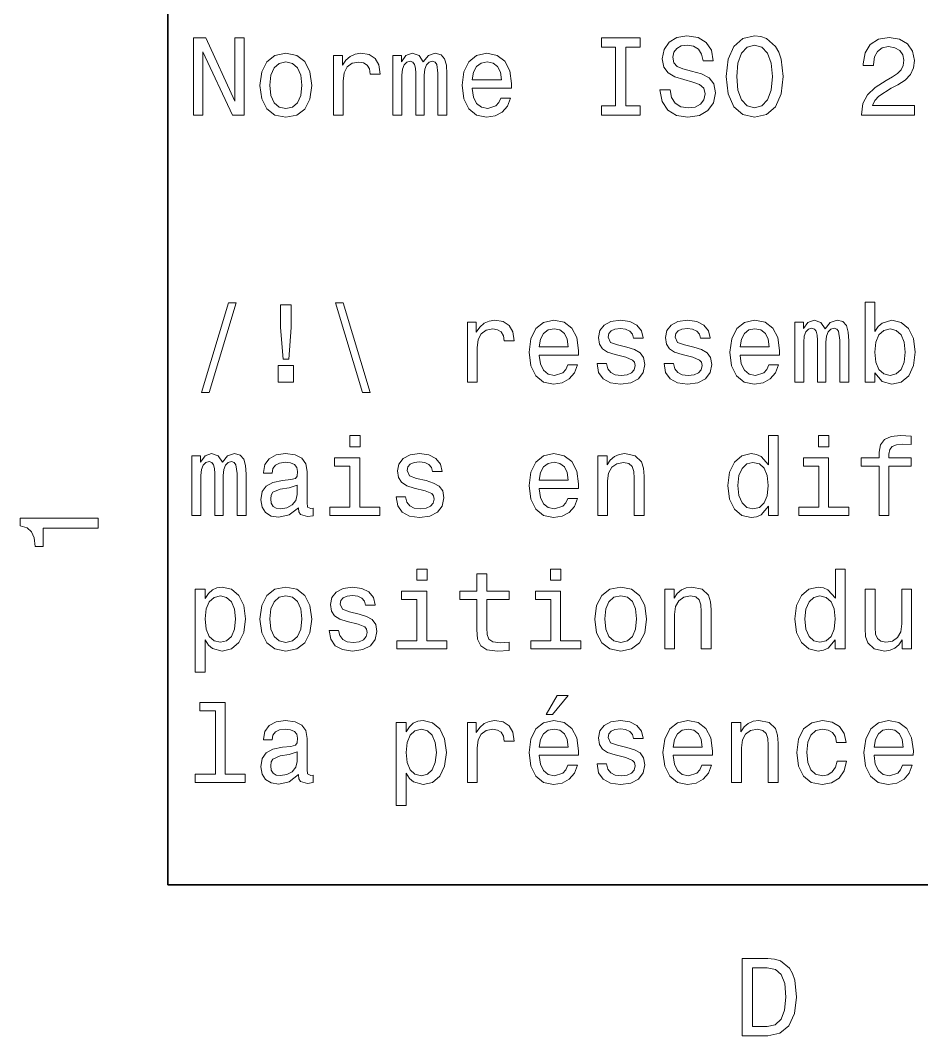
# Model space of a CAD drawing. Extents: x 0 to 297, y 0 to 210.
# Drawn here: x 3.31 to 44.17, y 3.17 to 49.18 of the extents above; entities that cross this region are included whole.
import ezdxf

# ---------------------------------------------------------------- set-up
doc = ezdxf.new("R2010")
doc.units = 0

msp = doc.modelspace()

# ---------------------------------------------------------------- linework, layer by layer
at = {"color": 7, "lineweight": 35}
for p, q in [((10, 200), (10, 10)), ((10, 10), (287, 10))]:
    msp.add_line(p, q, dxfattribs=at)
at = {"color": 7, "lineweight": 13}
for points in [[(11.161933, 44.880249), (11.580521, 44.880249), (11.580521, 47.749847), (12.92202, 44.880249), (13.461645, 44.880249), (13.461645, 48.380249), (13.038013, 48.380249), (13.038013, 45.510651), (11.711645, 48.380249), (11.161933, 48.380249)], [(30.295938, 45.303879), (29.650406, 45.303879), (29.650406, 44.880249), (31.405449, 44.880249), (31.405449, 45.303879), (30.759916, 45.303879), (30.759916, 47.956619), (31.405449, 47.956619), (31.405449, 48.380249), (29.650406, 48.380249), (29.650406, 47.956619), (30.295938, 47.956619)], [(32.76712, 46.035149), (32.308189, 46.035149), (32.40905, 45.500565), (32.661217, 45.107193), (33.049545, 44.870163), (33.574036, 44.784428), (34.093491, 44.86512), (34.481819, 45.087021), (34.728935, 45.435005), (34.819717, 45.893936), (34.744068, 46.307484), (34.532249, 46.574772), (34.189312, 46.751286), (33.730377, 46.882412), (33.337006, 46.978233), (33.079803, 47.089184), (32.933548, 47.250565), (32.888161, 47.502728), (32.933548, 47.729671), (33.064674, 47.901142), (33.266403, 48.017136), (33.543777, 48.057484), (33.826202, 48.00705), (34.048103, 47.870884), (34.194355, 47.643936), (34.264961, 47.3363), (34.723892, 47.3363), (34.723892, 47.346386), (34.643204, 47.82045), (34.406174, 48.173477), (34.032974, 48.395378), (33.528648, 48.471027), (33.07476, 48.395378), (32.721733, 48.183563), (32.494789, 47.855755), (32.414097, 47.432121), (32.47966, 47.053879), (32.671303, 46.796677), (32.973892, 46.625206), (33.38744, 46.494083), (33.79594, 46.378086), (34.103577, 46.267136), (34.290176, 46.105755), (34.35574, 45.843506), (34.295219, 45.576214), (34.138878, 45.374485), (33.901848, 45.248405), (33.594212, 45.208057), (33.251274, 45.263535), (32.989021, 45.424919), (32.822598, 45.687164)], [(35.303864, 46.630249), (35.394642, 45.843506), (35.656891, 45.263535), (36.065392, 44.905464), (36.599976, 44.784428), (37.129513, 44.905464), (37.54306, 45.263535), (37.800262, 45.843506), (37.896084, 46.630249), (37.800262, 47.411949), (37.689312, 47.729671), (37.54306, 47.99192), (37.129513, 48.349991), (36.87735, 48.440769), (36.599976, 48.47607), (36.060349, 48.349991), (35.651848, 47.996964), (35.394642, 47.416992)], [(41.441471, 44.880249), (43.847092, 44.880249), (43.847092, 45.313965), (41.945793, 45.313965), (42.051701, 45.550999), (42.233257, 45.747684), (42.793056, 46.105755), (43.090607, 46.25705), (43.423458, 46.473907), (43.660492, 46.72607), (43.796658, 47.023621), (43.847092, 47.361519), (43.761356, 47.785149), (43.524323, 48.118), (43.161213, 48.329819), (42.692192, 48.405464), (42.208042, 48.319729), (41.839886, 48.082699), (41.602852, 47.704456), (41.522163, 47.205177), (41.522163, 47.134571), (41.981094, 47.134571), (41.981094, 47.174919), (42.026485, 47.517857), (42.162651, 47.77002), (42.379509, 47.9314), (42.666977, 47.986877), (42.959484, 47.936443), (43.176342, 47.810364), (43.317551, 47.613678), (43.367985, 47.366562), (43.33268, 47.134571), (43.236858, 46.937885), (43.075478, 46.766415), (42.853573, 46.61512), (42.556023, 46.453735), (42.06179, 46.141056), (41.713806, 45.808205), (41.507034, 45.404743), (41.441471, 44.895378)], [(35.788017, 46.630249), (35.843491, 47.240479), (36.009918, 47.689327), (36.26712, 47.961662), (36.599976, 48.057484), (36.927784, 47.961662), (37.18499, 47.684284), (37.351418, 47.235435), (37.411934, 46.630249), (37.351418, 46.02002), (37.18499, 45.571171), (36.927784, 45.298836), (36.599976, 45.208057), (36.26712, 45.298836), (36.009918, 45.571171), (35.843491, 46.014977)], [(14.17274, 46.231834), (14.253431, 45.616562), (14.48542, 45.16267), (14.853576, 44.880249), (15.347813, 44.784428), (15.837006, 44.880249), (16.20516, 45.157627), (16.437149, 45.611519), (16.522884, 46.231834), (16.437149, 46.847107), (16.20516, 47.306042), (15.837006, 47.58342), (15.347813, 47.684284), (14.853576, 47.58342), (14.48542, 47.300999), (14.253431, 46.847107)], [(17.506313, 44.880249), (17.950117, 44.880249), (17.950117, 46.42852), (17.995506, 46.80172), (18.131674, 47.069008), (18.353577, 47.230392), (18.651127, 47.28587), (18.873028, 47.250565), (19.039455, 47.1497), (19.14032, 46.978233), (19.175621, 46.746243), (19.62447, 46.746243), (19.56395, 47.154743), (19.397524, 47.44725), (19.120148, 47.623764), (18.741905, 47.684284), (18.484699, 47.643936), (18.262798, 47.543072), (18.066113, 47.371605), (17.909771, 47.139614), (17.909771, 47.588463), (17.506313, 47.588463)], [(20.199398, 44.880249), (20.607899, 44.880249), (20.607899, 46.690769), (20.633114, 46.9631), (20.708763, 47.159786), (20.824757, 47.275784), (20.976055, 47.321171), (21.097092, 47.280827), (21.177784, 47.179962), (21.218128, 47.008492), (21.233259, 46.781548), (21.233259, 44.880249), (21.616545, 44.880249), (21.616545, 46.690769), (21.641762, 46.958057), (21.717409, 47.154743), (21.838448, 47.275784), (21.989742, 47.321171), (22.110781, 47.280827), (22.191471, 47.179962), (22.241905, 46.781548), (22.241905, 44.880249), (22.650406, 44.880249), (22.650406, 46.751286), (22.625191, 47.139614), (22.544498, 47.437164), (22.383114, 47.618721), (22.120867, 47.684284), (21.813231, 47.58342), (21.576199, 47.290913), (21.389599, 47.578377), (21.07692, 47.684284), (20.789455, 47.58342), (20.59277, 47.300999), (20.59277, 47.588463), (20.199398, 47.588463)], [(23.800262, 46.105755), (25.575478, 46.105755), (25.580521, 46.312527), (25.499828, 46.892498), (25.277927, 47.326214), (24.924902, 47.588463), (24.455881, 47.684284), (23.996948, 47.58342), (23.643921, 47.300999), (23.416977, 46.842064), (23.336285, 46.236877), (23.411934, 45.616562), (23.638878, 45.16267), (23.986862, 44.880249), (24.440752, 44.784428), (24.834124, 44.849991), (25.156891, 45.021458), (25.393921, 45.293793), (25.53009, 45.656906), (25.091328, 45.656906), (25.000549, 45.455177), (24.869427, 45.303879), (24.496227, 45.182842), (24.208763, 45.238319), (23.991905, 45.414833), (23.850695, 45.702293), (23.800262, 46.090622)], [(14.626631, 46.236877), (14.67202, 46.690769), (14.813231, 47.018578), (15.040175, 47.220306), (15.347813, 47.290913), (15.650406, 47.220306), (15.877352, 47.023621), (16.018562, 46.690769), (16.068993, 46.236877), (16.018562, 45.777943), (15.877352, 45.445091), (15.650406, 45.243362), (15.347813, 45.177799), (15.040175, 45.243362), (14.813231, 45.445091), (14.67202, 45.777943)], [(23.800262, 46.478951), (23.855738, 46.826935), (23.991905, 47.084141), (24.198677, 47.240479), (24.471012, 47.295956), (24.738302, 47.240479), (24.945076, 47.084141), (25.071156, 46.826935), (25.116545, 46.478951)], [(11.525045, 32.317566), (11.873028, 32.317566), (13.09349, 36.382408), (12.740463, 36.382408)], [(19.165535, 32.317566), (17.950117, 36.382408), (17.597092, 36.382408), (18.817553, 32.317566)], [(42.046658, 33.205173), (42.374466, 32.816845), (42.823315, 32.690765), (43.246948, 32.786587), (43.584843, 33.074051), (43.796658, 33.532986), (43.87735, 34.143215), (43.796658, 34.753445), (43.5798, 35.207336), (43.246948, 35.489758), (42.823315, 35.590622), (42.379509, 35.459496), (42.197952, 35.298115), (42.046658, 35.081257), (42.046658, 36.407623), (41.602852, 36.407623), (41.602852, 32.786587), (42.046658, 32.786587)], [(15.221731, 33.830536), (15.478936, 33.830536), (15.594931, 35.26281), (15.594931, 36.29163), (15.100695, 36.29163), (15.100695, 35.26281)], [(23.57836, 32.786587), (24.022163, 32.786587), (24.022163, 34.334858), (24.067553, 34.708057), (24.20372, 34.975349), (24.425621, 35.13673), (24.723171, 35.192207), (24.945076, 35.156902), (25.1115, 35.056038), (25.212366, 34.884571), (25.247669, 34.65258), (25.696516, 34.65258), (25.635998, 35.061081), (25.46957, 35.353588), (25.192192, 35.530102), (24.81395, 35.590622), (24.556747, 35.550274), (24.334843, 35.449409), (24.138157, 35.277943), (23.981819, 35.045952), (23.981819, 35.494801), (23.57836, 35.494801)], [(26.836285, 34.012093), (28.611502, 34.012093), (28.616545, 34.218864), (28.535852, 34.798836), (28.313951, 35.232552), (27.960924, 35.494801), (27.491905, 35.590622), (27.03297, 35.489758), (26.679945, 35.207336), (26.452999, 34.748402), (26.372307, 34.143215), (26.447956, 33.5229), (26.674902, 33.069008), (27.022884, 32.786587), (27.476774, 32.690765), (27.870148, 32.756329), (28.192913, 32.927795), (28.429945, 33.20013), (28.566113, 33.563244), (28.127352, 33.563244), (28.036573, 33.361515), (27.905449, 33.210217), (27.532251, 33.08918), (27.244787, 33.144657), (27.027927, 33.321167), (26.886717, 33.608631), (26.836285, 33.99696)], [(30.810349, 34.365116), (30.381674, 34.465981), (30.063951, 34.581974), (29.958044, 34.819008), (29.988302, 34.985435), (30.09421, 35.106472), (30.26568, 35.182121), (30.512798, 35.212379), (30.74983, 35.182121), (30.93643, 35.091343), (31.057467, 34.955173), (31.107899, 34.773617), (31.541616, 34.773617), (31.541616, 34.783707), (31.465969, 35.111515), (31.259195, 35.368721), (30.93643, 35.530102), (30.512798, 35.590622), (30.084124, 35.530102), (29.771444, 35.363678), (29.574759, 35.116558), (29.514238, 34.803879), (29.559628, 34.501286), (29.700838, 34.289467), (29.932827, 34.138172), (30.270723, 34.032265), (30.764959, 33.911228), (31.067553, 33.785145), (31.148245, 33.68428), (31.178505, 33.532986), (31.133116, 33.346386), (31.012077, 33.205173), (30.815392, 33.114395), (30.553144, 33.084137), (30.275766, 33.114395), (30.074038, 33.220303), (29.93787, 33.391773), (29.882395, 33.628807), (29.45372, 33.628807), (29.524326, 33.225349), (29.731098, 32.932842), (30.058908, 32.756329), (30.512798, 32.690765), (30.986862, 32.756329), (31.334845, 32.932842), (31.546659, 33.21526), (31.622309, 33.583416), (31.566833, 33.901138), (31.410492, 34.118), (31.153288, 34.259209)], [(33.846375, 34.365116), (33.417698, 34.465981), (33.099976, 34.581974), (32.994068, 34.819008), (33.024326, 34.985435), (33.130234, 35.106472), (33.301704, 35.182121), (33.54882, 35.212379), (33.785854, 35.182121), (33.972454, 35.091343), (34.093491, 34.955173), (34.143921, 34.773617), (34.577641, 34.773617), (34.577641, 34.783707), (34.501991, 35.111515), (34.295219, 35.368721), (33.972454, 35.530102), (33.54882, 35.590622), (33.120148, 35.530102), (32.807468, 35.363678), (32.610783, 35.116558), (32.550262, 34.803879), (32.59565, 34.501286), (32.736862, 34.289467), (32.968849, 34.138172), (33.306747, 34.032265), (33.800983, 33.911228), (34.103577, 33.785145), (34.184269, 33.68428), (34.214531, 33.532986), (34.16914, 33.346386), (34.048103, 33.205173), (33.851418, 33.114395), (33.589169, 33.084137), (33.31179, 33.114395), (33.110062, 33.220303), (32.973892, 33.391773), (32.918419, 33.628807), (32.489746, 33.628807), (32.560349, 33.225349), (32.76712, 32.932842), (33.094933, 32.756329), (33.54882, 32.690765), (34.022888, 32.756329), (34.370869, 32.932842), (34.582684, 33.21526), (34.658333, 33.583416), (34.602859, 33.901138), (34.446518, 34.118), (34.189312, 34.259209)], [(35.944355, 34.012093), (37.71957, 34.012093), (37.724613, 34.218864), (37.643921, 34.798836), (37.42202, 35.232552), (37.068993, 35.494801), (36.599976, 35.590622), (36.141041, 35.489758), (35.788017, 35.207336), (35.561069, 34.748402), (35.480377, 34.143215), (35.556026, 33.5229), (35.78297, 33.069008), (36.130955, 32.786587), (36.584846, 32.690765), (36.978218, 32.756329), (37.300983, 32.927795), (37.538017, 33.20013), (37.674179, 33.563244), (37.23542, 33.563244), (37.144642, 33.361515), (37.013519, 33.210217), (36.64032, 33.08918), (36.352856, 33.144657), (36.135998, 33.321167), (35.994789, 33.608631), (35.944355, 33.99696)], [(38.415535, 32.786587), (38.824036, 32.786587), (38.824036, 34.597107), (38.849251, 34.869438), (38.924904, 35.066124), (39.040894, 35.182121), (39.192192, 35.227509), (39.313232, 35.187164), (39.393921, 35.0863), (39.434265, 34.914829), (39.449394, 34.687885), (39.449394, 32.786587), (39.83268, 32.786587), (39.83268, 34.597107), (39.857899, 34.864395), (39.933548, 35.061081), (40.054585, 35.182121), (40.205879, 35.227509), (40.32692, 35.187164), (40.407608, 35.0863), (40.458042, 34.687885), (40.458042, 32.786587), (40.866547, 32.786587), (40.866547, 34.657623), (40.841328, 35.045952), (40.760635, 35.343502), (40.599251, 35.525059), (40.337006, 35.590622), (40.029366, 35.489758), (39.792336, 35.19725), (39.605736, 35.484715), (39.293056, 35.590622), (39.005592, 35.489758), (38.808907, 35.207336), (38.808907, 35.494801), (38.415535, 35.494801)], [(26.836285, 34.385288), (26.89176, 34.733273), (27.027927, 34.990479), (27.234699, 35.146816), (27.507034, 35.202293), (27.774326, 35.146816), (27.981098, 34.990479), (28.107178, 34.733273), (28.152567, 34.385288)], [(35.944355, 34.385288), (35.999832, 34.733273), (36.135998, 34.990479), (36.34277, 35.146816), (36.615105, 35.202293), (36.882393, 35.146816), (37.089165, 34.990479), (37.215248, 34.733273), (37.260635, 34.385288)], [(43.423458, 34.143215), (43.373028, 33.689323), (43.236858, 33.356472), (43.02, 33.154743), (42.747665, 33.08918), (42.450119, 33.154743), (42.233257, 33.356472), (42.097092, 33.68428), (42.051701, 34.143215), (42.097092, 34.597107), (42.233257, 34.924915), (42.450119, 35.121601), (42.747665, 35.192207), (43.02, 35.121601), (43.236858, 34.919872), (43.373028, 34.592064)], [(14.994786, 32.786587), (15.695795, 32.786587), (15.695795, 33.538029), (14.994786, 33.538029)], [(18.711645, 30.360794), (18.242624, 30.360794), (18.242624, 29.856472), (18.711645, 29.856472)], [(37.220291, 27.158346), (37.220291, 26.739758), (37.664093, 26.739758), (37.664093, 30.360794), (37.225334, 30.360794), (37.225334, 29.034426), (36.887436, 29.417711), (36.680664, 29.50849), (36.443634, 29.543793), (36.014961, 29.442928), (35.682106, 29.160507), (35.465248, 28.706615), (35.389599, 28.096386), (35.465248, 27.486155), (35.682106, 27.027222), (36.014961, 26.739758), (36.443634, 26.643936), (36.680664, 26.679239), (36.892479, 26.770018)], [(39.963806, 30.360794), (39.494785, 30.360794), (39.494785, 29.856472), (39.963806, 29.856472)], [(42.243343, 28.978951), (42.243343, 26.739758), (42.687149, 26.739758), (42.687149, 28.978951), (43.695793, 28.978951), (43.695793, 29.357193), (42.687149, 29.357193), (42.687149, 29.523619), (42.72245, 29.725348), (42.838444, 29.861515), (43.03513, 29.942207), (43.317551, 29.972466), (43.695793, 29.952293), (43.695793, 30.335579), (43.216686, 30.360794), (42.78297, 30.315407), (42.480377, 30.179239), (42.29882, 29.942207), (42.243343, 29.604311), (42.243343, 29.357193), (41.431385, 29.357193), (41.431385, 28.978951)], [(11.091328, 26.739758), (11.499829, 26.739758), (11.499829, 28.550276), (11.525045, 28.822611), (11.600694, 29.019297), (11.716688, 29.13529), (11.867985, 29.180679), (11.989022, 29.140333), (12.069714, 29.039469), (12.11006, 28.868), (12.12519, 28.641054), (12.12519, 26.739758), (12.508474, 26.739758), (12.508474, 28.550276), (12.533691, 28.817568), (12.60934, 29.014254), (12.730377, 29.13529), (12.881674, 29.180679), (13.002711, 29.140333), (13.083403, 29.039469), (13.133835, 28.641054), (13.133835, 26.739758), (13.542336, 26.739758), (13.542336, 28.610794), (13.51712, 28.999123), (13.436429, 29.296675), (13.275045, 29.47823), (13.012797, 29.543793), (12.705161, 29.442928), (12.468129, 29.150421), (12.281529, 29.437885), (11.968849, 29.543793), (11.681385, 29.442928), (11.484699, 29.160507), (11.484699, 29.447971), (11.091328, 29.447971)], [(15.912653, 27.092783), (15.912653, 27.077654), (15.93787, 26.906183), (16.013519, 26.785147), (16.331242, 26.689325), (16.57836, 26.729671), (16.57836, 27.072611), (16.472452, 27.057482), (16.331242, 27.123043), (16.306026, 27.324772), (16.306026, 28.726789), (16.245506, 29.084858), (16.068993, 29.337019), (15.761356, 29.488316), (15.327639, 29.543793), (14.904008, 29.483273), (14.591328, 29.311804), (14.394642, 29.044512), (14.329081, 28.691486), (14.329081, 28.661228), (14.727495, 28.661228), (14.762798, 28.873043), (14.873749, 29.02434), (15.055305, 29.115118), (15.31251, 29.150421), (15.559628, 29.125204), (15.736141, 29.049557), (15.842049, 28.918432), (15.877352, 28.736876), (15.857178, 28.525061), (15.776486, 28.419153), (15.574758, 28.368721), (15.196515, 28.328375), (14.762798, 28.237597), (14.455161, 28.076214), (14.273604, 27.824051), (14.218129, 27.450853), (14.268561, 27.118), (14.424902, 26.870882), (14.677063, 26.71454), (15.025045, 26.659065), (15.494066, 26.764975)], [(21.702278, 28.318287), (21.273605, 28.419153), (20.955881, 28.535147), (20.849974, 28.772179), (20.880234, 28.938604), (20.986141, 29.059643), (21.157612, 29.13529), (21.404728, 29.16555), (21.641762, 29.13529), (21.82836, 29.044512), (21.949398, 28.908346), (21.999828, 28.726789), (22.433548, 28.726789), (22.433548, 28.736876), (22.357899, 29.064686), (22.151127, 29.32189), (21.82836, 29.483273), (21.404728, 29.543793), (20.976055, 29.483273), (20.663374, 29.316847), (20.466688, 29.069729), (20.40617, 28.75705), (20.451559, 28.454454), (20.59277, 28.24264), (20.824757, 28.091343), (21.162655, 27.985435), (21.656891, 27.864397), (21.959484, 27.738317), (22.040176, 27.637451), (22.070435, 27.486155), (22.025045, 27.299557), (21.904007, 27.158346), (21.707321, 27.067568), (21.445076, 27.037308), (21.167698, 27.067568), (20.965969, 27.173475), (20.8298, 27.344944), (20.774326, 27.581976), (20.34565, 27.581976), (20.416256, 27.178518), (20.623028, 26.886011), (20.950838, 26.709497), (21.404728, 26.643936), (21.878792, 26.709497), (22.226776, 26.886011), (22.438591, 27.168432), (22.514238, 27.536587), (22.458763, 27.854311), (22.302423, 28.071169), (22.045219, 28.212379)], [(26.836285, 27.965261), (28.611502, 27.965261), (28.616545, 28.172033), (28.535852, 28.752005), (28.313951, 29.185722), (27.960924, 29.447971), (27.491905, 29.543793), (27.03297, 29.442928), (26.679945, 29.160507), (26.452999, 28.701572), (26.372307, 28.096386), (26.447956, 27.476068), (26.674902, 27.022179), (27.022884, 26.739758), (27.476774, 26.643936), (27.870148, 26.709497), (28.192913, 26.880968), (28.429945, 27.153303), (28.566113, 27.516415), (28.127352, 27.516415), (28.036573, 27.314686), (27.905449, 27.163389), (27.532251, 27.042351), (27.244787, 27.097826), (27.027927, 27.27434), (26.886717, 27.561804), (26.836285, 27.950132)], [(29.48398, 26.739758), (29.927784, 26.739758), (29.927784, 28.303158), (29.973173, 28.661228), (30.119427, 28.923475), (30.346371, 29.084858), (30.648966, 29.145378), (30.891041, 29.094944), (31.042337, 28.958778), (31.117985, 28.731833), (31.143202, 28.429239), (31.143202, 26.739758), (31.587006, 26.739758), (31.587006, 28.520018), (31.566833, 28.878086), (31.476055, 29.175636), (31.178505, 29.447971), (30.714527, 29.543793), (30.457323, 29.50849), (30.240463, 29.412668), (30.053864, 29.251286), (29.90761, 29.034426), (29.90761, 29.447971), (29.48398, 29.447971)], [(18.696516, 27.112957), (18.696516, 29.357193), (17.556746, 29.357193), (17.556746, 28.978951), (18.252712, 28.978951), (18.252712, 27.112957), (17.344931, 27.112957), (17.344931, 26.739758), (19.614384, 26.739758), (19.614384, 27.112957)], [(26.836285, 28.338461), (26.89176, 28.686443), (27.027927, 28.943647), (27.234699, 29.099987), (27.507034, 29.155464), (27.774326, 29.099987), (27.981098, 28.943647), (28.107178, 28.686443), (28.152567, 28.338461)], [(36.519283, 29.145378), (36.81179, 29.074772), (37.033691, 28.878086), (37.164818, 28.550276), (37.215248, 28.096386), (37.164818, 27.637451), (37.033691, 27.309643), (36.81179, 27.107914), (36.519283, 27.042351), (36.241905, 27.107914), (36.03009, 27.309643), (35.888878, 27.642496), (35.843491, 28.096386), (35.888878, 28.545233), (36.03009, 28.873043), (36.241905, 29.074772)], [(39.948677, 27.112957), (39.948677, 29.357193), (38.808907, 29.357193), (38.808907, 28.978951), (39.504875, 28.978951), (39.504875, 27.112957), (38.597092, 27.112957), (38.597092, 26.739758), (40.866547, 26.739758), (40.866547, 27.112957)], [(15.862221, 27.687885), (15.801702, 27.425636), (15.64032, 27.223907), (15.398245, 27.092783), (15.100695, 27.047394), (14.909052, 27.072611), (14.772884, 27.153303), (14.687149, 27.294512), (14.661933, 27.491198), (14.682106, 27.667711), (14.762798, 27.793793), (15.085564, 27.935003), (15.494066, 27.995522), (15.862221, 28.116558)], [(6.833213, 26.159222), (6.833213, 26.618156), (3.307997, 26.618156), (3.307997, 26.275217), (3.615634, 26.184439), (3.822406, 26.002882), (3.943444, 25.725506), (3.98379, 25.34222), (4.341859, 25.34222), (4.341859, 26.159222)], [(21.747669, 24.313965), (21.278648, 24.313965), (21.278648, 23.809643), (21.747669, 23.809643)], [(24.007034, 22.932121), (24.007034, 21.575493), (24.037292, 21.136732), (24.178505, 20.834139), (24.460926, 20.657625), (24.940031, 20.597107), (25.464527, 20.622324), (25.464527, 21.005608), (25.081242, 20.975349), (24.733259, 21.015696), (24.546659, 21.141775), (24.465969, 21.353592), (24.450838, 21.651142), (24.450838, 22.932121), (25.464527, 22.932121), (25.464527, 23.310364), (24.450838, 23.310364), (24.450838, 24.10215), (24.007034, 24.10215), (24.007034, 23.310364), (23.240463, 23.310364), (23.240463, 22.932121)], [(27.819714, 24.313965), (27.350695, 24.313965), (27.350695, 23.809643), (27.819714, 23.809643)], [(40.256313, 21.111517), (40.256313, 20.692928), (40.700119, 20.692928), (40.700119, 24.313965), (40.261356, 24.313965), (40.261356, 22.987597), (39.923462, 23.370882), (39.71669, 23.46166), (39.479656, 23.496964), (39.05098, 23.396099), (38.718128, 23.113678), (38.50127, 22.659786), (38.425621, 22.049557), (38.50127, 21.439325), (38.718128, 20.980392), (39.05098, 20.692928), (39.479656, 20.597107), (39.71669, 20.63241), (39.928505, 20.723188)], [(11.686429, 22.982553), (11.686429, 23.401142), (11.242624, 23.401142), (11.242624, 19.643936), (11.686429, 19.643936), (11.686429, 21.106474), (11.842769, 20.869442), (12.019281, 20.7131), (12.463086, 20.597107), (12.886717, 20.692928), (13.21957, 20.980392), (13.436429, 21.434282), (13.51712, 22.049557), (13.436429, 22.659786), (13.21957, 23.113678), (12.886717, 23.396099), (12.463086, 23.496964), (12.221011, 23.466703), (12.014238, 23.370882), (11.837726, 23.209499)], [(14.17274, 22.044514), (14.253431, 21.429239), (14.48542, 20.975349), (14.853576, 20.692928), (15.347813, 20.597107), (15.837006, 20.692928), (16.20516, 20.970306), (16.437149, 21.424196), (16.522884, 22.044514), (16.437149, 22.659786), (16.20516, 23.118721), (15.837006, 23.396099), (15.347813, 23.496964), (14.853576, 23.396099), (14.48542, 23.113678), (14.253431, 22.659786)], [(18.666256, 22.271458), (18.237581, 22.372324), (17.919859, 22.488317), (17.81395, 22.725349), (17.84421, 22.891775), (17.950117, 23.012814), (18.121588, 23.088461), (18.368706, 23.118721), (18.605738, 23.088461), (18.792337, 22.997683), (18.913374, 22.861517), (18.963806, 22.67996), (19.397524, 22.67996), (19.397524, 22.690046), (19.321877, 23.017857), (19.115105, 23.275061), (18.792337, 23.436443), (18.368706, 23.496964), (17.940031, 23.436443), (17.627352, 23.270018), (17.430664, 23.0229), (17.370148, 22.71022), (17.415535, 22.407625), (17.556746, 22.19581), (17.788734, 22.044514), (18.126631, 21.938606), (18.620867, 21.817568), (18.923462, 21.691488), (19.004152, 21.590622), (19.034412, 21.439325), (18.989021, 21.252728), (18.867985, 21.111517), (18.671299, 21.020739), (18.409052, 20.990479), (18.131674, 21.020739), (17.929945, 21.126646), (17.793777, 21.298115), (17.738302, 21.535147), (17.309628, 21.535147), (17.380234, 21.131689), (17.587006, 20.839182), (17.914814, 20.662668), (18.368706, 20.597107), (18.84277, 20.662668), (19.190752, 20.839182), (19.402567, 21.121603), (19.478214, 21.489758), (19.422741, 21.807482), (19.266399, 22.02434), (19.009195, 22.16555)], [(29.352856, 22.044514), (29.433548, 21.429239), (29.665535, 20.975349), (30.033691, 20.692928), (30.527927, 20.597107), (31.01712, 20.692928), (31.385277, 20.970306), (31.617266, 21.424196), (31.702999, 22.044514), (31.617266, 22.659786), (31.385277, 23.118721), (31.01712, 23.396099), (30.527927, 23.496964), (30.033691, 23.396099), (29.665535, 23.113678), (29.433548, 22.659786)], [(32.520004, 20.692928), (32.963806, 20.692928), (32.963806, 22.256329), (33.009197, 22.614399), (33.155449, 22.876646), (33.382393, 23.038029), (33.68499, 23.098549), (33.927063, 23.048115), (34.078362, 22.911949), (34.154007, 22.685003), (34.179226, 22.38241), (34.179226, 20.692928), (34.623032, 20.692928), (34.623032, 22.473188), (34.602859, 22.831257), (34.512077, 23.128807), (34.214531, 23.401142), (33.750549, 23.496964), (33.493347, 23.46166), (33.276489, 23.365839), (33.08989, 23.204456), (32.943634, 22.987597), (32.943634, 23.401142), (32.520004, 23.401142)], [(12.387438, 20.995522), (12.089887, 21.061085), (11.873028, 21.262814), (11.736861, 21.590622), (11.691472, 22.049557), (11.736861, 22.503447), (11.873028, 22.831257), (12.089887, 23.027943), (12.387438, 23.098549), (12.659772, 23.027943), (12.876631, 22.826214), (13.012797, 22.498404), (13.063231, 22.049557), (13.012797, 21.595667), (12.876631, 21.262814), (12.659772, 21.061085)], [(14.626631, 22.049557), (14.67202, 22.503447), (14.813231, 22.831257), (15.040175, 23.032986), (15.347813, 23.103592), (15.650406, 23.032986), (15.877352, 22.8363), (16.018562, 22.503447), (16.068993, 22.049557), (16.018562, 21.590622), (15.877352, 21.257771), (15.650406, 21.05604), (15.347813, 20.990479), (15.040175, 21.05604), (14.813231, 21.257771), (14.67202, 21.590622)], [(21.732538, 21.066128), (21.732538, 23.310364), (20.59277, 23.310364), (20.59277, 22.932121), (21.288734, 22.932121), (21.288734, 21.066128), (20.380955, 21.066128), (20.380955, 20.692928), (22.650406, 20.692928), (22.650406, 21.066128)], [(27.804585, 21.066128), (27.804585, 23.310364), (26.664814, 23.310364), (26.664814, 22.932121), (27.360781, 22.932121), (27.360781, 21.066128), (26.452999, 21.066128), (26.452999, 20.692928), (28.722452, 20.692928), (28.722452, 21.066128)], [(29.806746, 22.049557), (29.852135, 22.503447), (29.993345, 22.831257), (30.220291, 23.032986), (30.527927, 23.103592), (30.830521, 23.032986), (31.057467, 22.8363), (31.198677, 22.503447), (31.249109, 22.049557), (31.198677, 21.590622), (31.057467, 21.257771), (30.830521, 21.05604), (30.527927, 20.990479), (30.220291, 21.05604), (29.993345, 21.257771), (29.852135, 21.590622)], [(39.555305, 23.098549), (39.847813, 23.027943), (40.069714, 22.831257), (40.200836, 22.503447), (40.25127, 22.049557), (40.200836, 21.590622), (40.069714, 21.262814), (39.847813, 21.061085), (39.555305, 20.995522), (39.277927, 21.061085), (39.066113, 21.262814), (38.924904, 21.595667), (38.879513, 22.049557), (38.924904, 22.498404), (39.066113, 22.826214), (39.277927, 23.027943)], [(43.715965, 23.401142), (43.272163, 23.401142), (43.272163, 21.837742), (43.221729, 21.474628), (43.075478, 21.212381), (42.84853, 21.050997), (42.55098, 21.000565), (42.31395, 21.040911), (42.162651, 21.161949), (42.07692, 21.368721), (42.056747, 21.661228), (42.056747, 23.401142), (41.612938, 23.401142), (41.612938, 21.620882), (41.628071, 21.262814), (41.723892, 20.965263), (42.016399, 20.692928), (42.48542, 20.597107), (42.737579, 20.63241), (42.954441, 20.723188), (43.141037, 20.879528), (43.292336, 21.106474), (43.292336, 20.692928), (43.715965, 20.692928)], [(27.143923, 17.722467), (27.441473, 17.722467), (28.142481, 18.579817), (27.648245, 18.579817)], [(12.150406, 17.893938), (12.150406, 15.019298), (11.237581, 15.019298), (11.237581, 14.646099), (13.501991, 14.646099), (13.501991, 15.019298), (12.59421, 15.019298), (12.59421, 18.267136), (11.45444, 18.267136), (11.45444, 17.893938)], [(15.912653, 14.999125), (15.912653, 14.983995), (15.93787, 14.812526), (16.013519, 14.691488), (16.331242, 14.595667), (16.57836, 14.636013), (16.57836, 14.978952), (16.472452, 14.963822), (16.331242, 15.029385), (16.306026, 15.231113), (16.306026, 16.633131), (16.245506, 16.991199), (16.068993, 17.243361), (15.761356, 17.394657), (15.327639, 17.450134), (14.904008, 17.389614), (14.591328, 17.218145), (14.394642, 16.950853), (14.329081, 16.597828), (14.329081, 16.56757), (14.727495, 16.56757), (14.762798, 16.779385), (14.873749, 16.930681), (15.055305, 17.02146), (15.31251, 17.056763), (15.559628, 17.031546), (15.736141, 16.955898), (15.842049, 16.824774), (15.877352, 16.643217), (15.857178, 16.431402), (15.776486, 16.325495), (15.574758, 16.275063), (15.196515, 16.234716), (14.762798, 16.143938), (14.455161, 15.982554), (14.273604, 15.730393), (14.218129, 15.357194), (14.268561, 15.024342), (14.424902, 14.777223), (14.677063, 14.620883), (15.025045, 14.565408), (15.494066, 14.671315)], [(20.794498, 16.935724), (20.794498, 17.354313), (20.350693, 17.354313), (20.350693, 13.597108), (20.794498, 13.597108), (20.794498, 15.059644), (20.950838, 14.822612), (21.12735, 14.666272), (21.571156, 14.550278), (21.994785, 14.646099), (22.327641, 14.933563), (22.544498, 15.387453), (22.625191, 16.002728), (22.544498, 16.612957), (22.327641, 17.066849), (21.994785, 17.34927), (21.571156, 17.450134), (21.329081, 17.419874), (21.122307, 17.324053), (20.945795, 17.16267)], [(21.495506, 14.948692), (21.197956, 15.014255), (20.981098, 15.215983), (20.844931, 15.543794), (20.799541, 16.002728), (20.844931, 16.456617), (20.981098, 16.784428), (21.197956, 16.981113), (21.495506, 17.05172), (21.767841, 16.981113), (21.984699, 16.779385), (22.120867, 16.451574), (22.171299, 16.002728), (22.120867, 15.548837), (21.984699, 15.215983), (21.767841, 15.014255)], [(23.57836, 14.646099), (24.022163, 14.646099), (24.022163, 16.19437), (24.067553, 16.56757), (24.20372, 16.83486), (24.425621, 16.996243), (24.723171, 17.05172), (24.945076, 17.016417), (25.1115, 16.915552), (25.212366, 16.744081), (25.247669, 16.512093), (25.696516, 16.512093), (25.635998, 16.920595), (25.46957, 17.213102), (25.192192, 17.389614), (24.81395, 17.450134), (24.556747, 17.409788), (24.334843, 17.308924), (24.138157, 17.137453), (23.981819, 16.905464), (23.981819, 17.354313), (23.57836, 17.354313)], [(26.836285, 15.871603), (28.611502, 15.871603), (28.616545, 16.078375), (28.535852, 16.658346), (28.313951, 17.092064), (27.960924, 17.354313), (27.491905, 17.450134), (27.03297, 17.34927), (26.679945, 17.066849), (26.452999, 16.607914), (26.372307, 16.002728), (26.447956, 15.38241), (26.674902, 14.92852), (27.022884, 14.646099), (27.476774, 14.550278), (27.870148, 14.61584), (28.192913, 14.78731), (28.429945, 15.059644), (28.566113, 15.422756), (28.127352, 15.422756), (28.036573, 15.221027), (27.905449, 15.06973), (27.532251, 14.948692), (27.244787, 15.004169), (27.027927, 15.180681), (26.886717, 15.468145), (26.836285, 15.856474)], [(26.836285, 16.244802), (26.89176, 16.592785), (27.027927, 16.849989), (27.234699, 17.006329), (27.507034, 17.061806), (27.774326, 17.006329), (27.981098, 16.849989), (28.107178, 16.592785), (28.152567, 16.244802)], [(30.810349, 16.224628), (30.381674, 16.325495), (30.063951, 16.441488), (29.958044, 16.67852), (29.988302, 16.844946), (30.09421, 16.965984), (30.26568, 17.041632), (30.512798, 17.071892), (30.74983, 17.041632), (30.93643, 16.950853), (31.057467, 16.814688), (31.107899, 16.633131), (31.541616, 16.633131), (31.541616, 16.643217), (31.465969, 16.971027), (31.259195, 17.228231), (30.93643, 17.389614), (30.512798, 17.450134), (30.084124, 17.389614), (29.771444, 17.223188), (29.574759, 16.97607), (29.514238, 16.663391), (29.559628, 16.360796), (29.700838, 16.148981), (29.932827, 15.997684), (30.270723, 15.891776), (30.764959, 15.770739), (31.067553, 15.644658), (31.148245, 15.543794), (31.178505, 15.392497), (31.133116, 15.205897), (31.012077, 15.064687), (30.815392, 14.973909), (30.553144, 14.943649), (30.275766, 14.973909), (30.074038, 15.079817), (29.93787, 15.251287), (29.882395, 15.488318), (29.45372, 15.488318), (29.524326, 15.08486), (29.731098, 14.792353), (30.058908, 14.61584), (30.512798, 14.550278), (30.986862, 14.61584), (31.334845, 14.792353), (31.546659, 15.074774), (31.622309, 15.442929), (31.566833, 15.760653), (31.410492, 15.977511), (31.153288, 16.118721)], [(32.908333, 15.871603), (34.683548, 15.871603), (34.688591, 16.078375), (34.607903, 16.658346), (34.385998, 17.092064), (34.032974, 17.354313), (33.56395, 17.450134), (33.105019, 17.34927), (32.751991, 17.066849), (32.525047, 16.607914), (32.444355, 16.002728), (32.520004, 15.38241), (32.746948, 14.92852), (33.094933, 14.646099), (33.54882, 14.550278), (33.942192, 14.61584), (34.264961, 14.78731), (34.501991, 15.059644), (34.638161, 15.422756), (34.199398, 15.422756), (34.10862, 15.221027), (33.977497, 15.06973), (33.604298, 14.948692), (33.316833, 15.004169), (33.099976, 15.180681), (32.958763, 15.468145), (32.908333, 15.856474)], [(32.908333, 16.244802), (32.963806, 16.592785), (33.099976, 16.849989), (33.306747, 17.006329), (33.579082, 17.061806), (33.846375, 17.006329), (34.053146, 16.849989), (34.179226, 16.592785), (34.224617, 16.244802)], [(35.556026, 14.646099), (35.999832, 14.646099), (35.999832, 16.209499), (36.045219, 16.56757), (36.191475, 16.829817), (36.418419, 16.991199), (36.721012, 17.05172), (36.963089, 17.001286), (37.114384, 16.86512), (37.190033, 16.638174), (37.215248, 16.335581), (37.215248, 14.646099), (37.65905, 14.646099), (37.65905, 16.426359), (37.638878, 16.784428), (37.548103, 17.081978), (37.250549, 17.354313), (36.786575, 17.450134), (36.529369, 17.414831), (36.312508, 17.31901), (36.125908, 17.157627), (35.979656, 16.940767), (35.979656, 17.354313), (35.556026, 17.354313)], [(40.316833, 16.456617), (40.755592, 16.456617), (40.664814, 16.860077), (40.447956, 17.177799), (40.110062, 17.374485), (39.671299, 17.450134), (39.187149, 17.34927), (38.818993, 17.066849), (38.587006, 16.607914), (38.506313, 15.99264), (38.581963, 15.38241), (38.808907, 14.92852), (39.166977, 14.646099), (39.65617, 14.550278), (40.08989, 14.625926), (40.427784, 14.837742), (40.659771, 15.170595), (40.760635, 15.614399), (40.337006, 15.614399), (40.261356, 15.331978), (40.120148, 15.120163), (39.918419, 14.989038), (39.671299, 14.948692), (39.363663, 15.014255), (39.141762, 15.215983), (39.005592, 15.543794), (38.960205, 16.007771), (39.005592, 16.46166), (39.146805, 16.789471), (39.373749, 16.991199), (39.671299, 17.061806), (39.933548, 17.016417), (40.130234, 16.900421), (40.261356, 16.708778)], [(42.016399, 15.871603), (43.791615, 15.871603), (43.796658, 16.078375), (43.715965, 16.658346), (43.494064, 17.092064), (43.141037, 17.354313), (42.67202, 17.450134), (42.213085, 17.34927), (41.860062, 17.066849), (41.633114, 16.607914), (41.552422, 16.002728), (41.628071, 15.38241), (41.855015, 14.92852), (42.202999, 14.646099), (42.656891, 14.550278), (43.050262, 14.61584), (43.373028, 14.78731), (43.610058, 15.059644), (43.746227, 15.422756), (43.307465, 15.422756), (43.216686, 15.221027), (43.085564, 15.06973), (42.712364, 14.948692), (42.4249, 15.004169), (42.208042, 15.180681), (42.066833, 15.468145), (42.016399, 15.856474)], [(42.016399, 16.244802), (42.071877, 16.592785), (42.208042, 16.849989), (42.414814, 17.006329), (42.687149, 17.061806), (42.954441, 17.006329), (43.161213, 16.849989), (43.287292, 16.592785), (43.33268, 16.244802)], [(15.862221, 15.594226), (15.801702, 15.331978), (15.64032, 15.130249), (15.398245, 14.999125), (15.100695, 14.953736), (14.909052, 14.978952), (14.772884, 15.059644), (14.687149, 15.200854), (14.661933, 15.39754), (14.682106, 15.574053), (14.762798, 15.700133), (15.085564, 15.841344), (15.494066, 15.901863), (15.862221, 16.0229)], [(37.194958, 6.666787), (36.029972, 6.666787), (36.029972, 3.166787), (37.194958, 3.166787), (37.744667, 3.277738), (38.153168, 3.615634), (38.405331, 4.165346), (38.496109, 4.916787), (38.415417, 5.683357), (38.314552, 5.985951), (38.173344, 6.228026), (37.764839, 6.555836), (37.497551, 6.636527)], [(37.159653, 6.248199), (37.542938, 6.17255), (37.805187, 5.940562), (37.961525, 5.527017), (38.011959, 4.916787), (37.956482, 4.326729), (37.800144, 3.913184), (37.532852, 3.666066), (37.159653, 3.585375), (36.498989, 3.585375), (36.498989, 6.248199)]]:
    msp.add_lwpolyline(points, close=True, dxfattribs=at)

doc.saveas('drawing.dxf')
